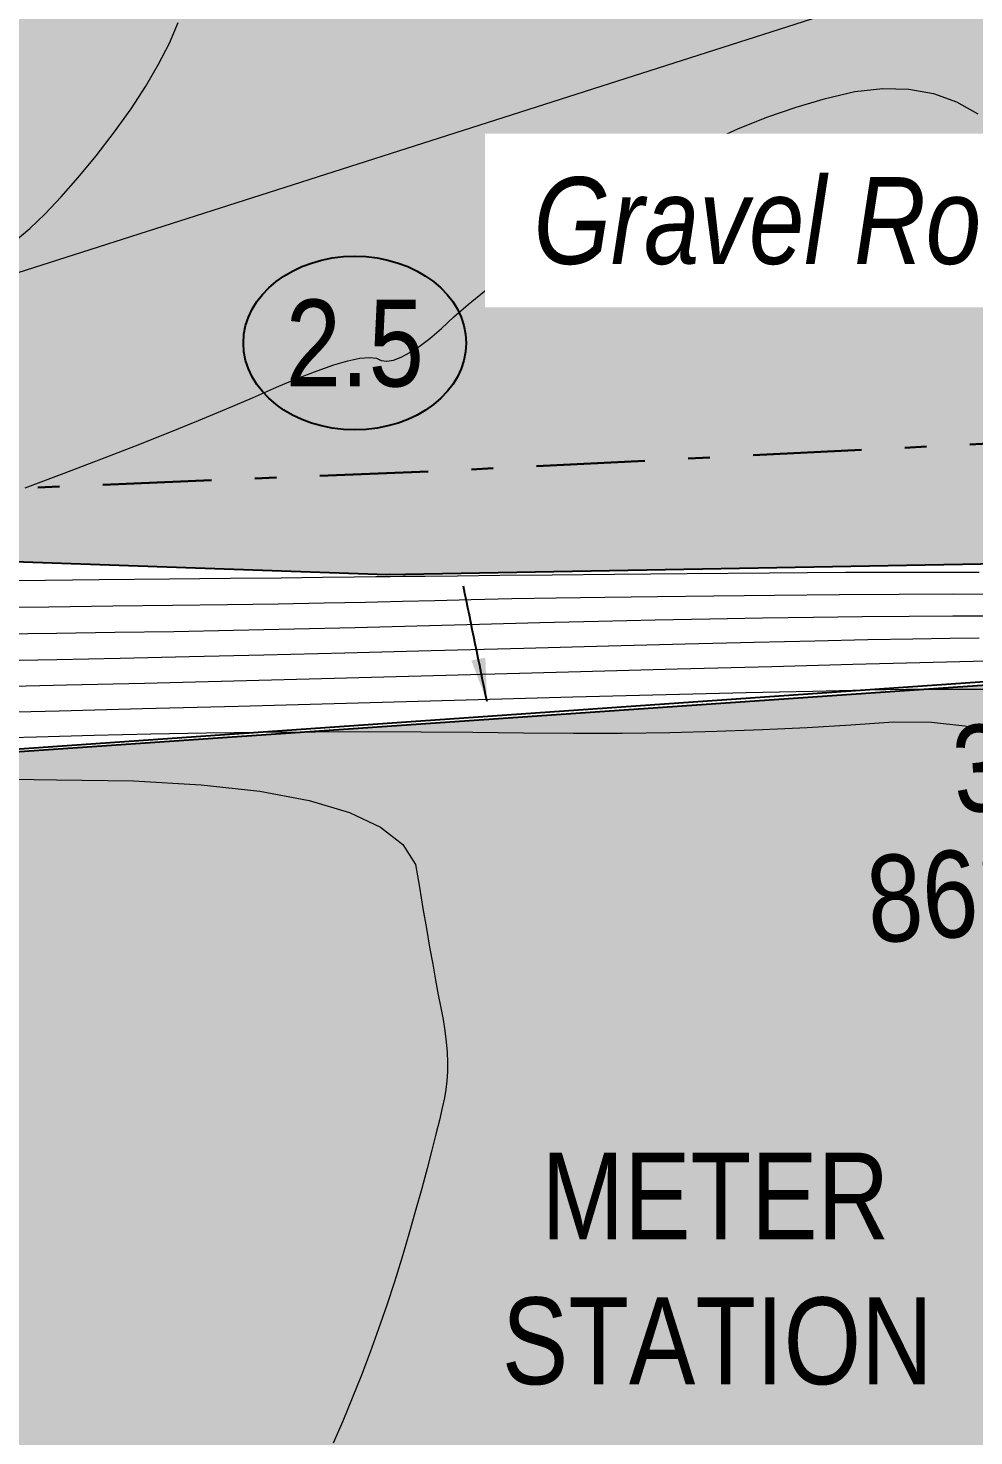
# Model space of a CAD drawing. Extents: x -19176 to -17597, y 5652440 to 5654285.
# Drawn here: x -17825.31 to -17814.41, y 5653140.48 to 5653156.69 of the extents above; entities that cross this region are included whole.
import ezdxf
from ezdxf.enums import TextEntityAlignment as Align

# ---------------------------------------------------------------- set-up
doc = ezdxf.new("R2010")
doc.units = 0
doc.header["$LTSCALE"] = 5
doc.linetypes.add('CENTERLINEX3', pattern=[5, 2.5, -1, 0.5, -1])
for name, color, linetype in [('AS-FENCE-DASH', 48, 'foc-FENCE-DASH'), ('AS-ROADS', 254, 'Continuous'), ('L-BD1', 253, 'Continuous'), ('L-TITLEDB-T', 4, 'Continuous'), ('P-ELEVATION', 7, 'Continuous'), ('P-PROPOSED', 10, 'Continuous'), ('P-PROPOSED-H', 21, 'Continuous')]:
    doc.layers.add(name, color=color, linetype=linetype)
for name, color, linetype, lineweight, true_color in [('AS-STORM', 7, 'foc-STORM', 9, 0x29a300), ('C-TOPO-MAJR', 7, 'Continuous', 15, 0xd3aa5f), ('C-TOPO-MINR', 7, 'Continuous', 13, 0xe9d5af), ('EXISTING PIPE IP', 7, 'CENTERLINEX3', 30, 0x3800e0)]:
    doc.layers.add(name, color=color, linetype=linetype, lineweight=lineweight, true_color=true_color)
doc.layers.add('T-ELEVATION', color=48, linetype='Continuous', lineweight=18)
doc.layers.add('T-TEXT', color=48, linetype='Continuous', lineweight=18)
doc.styles.add('0.50', font='ARIALN.TTF', dxfattribs={"height": 0.5})
doc.styles.add('80', font='ARIALN.TTF', dxfattribs={"height": 10})
doc.styles.add('80L', font='ARIALN.TTF', dxfattribs={"height": 10})
doc.styles.add('foc-LtypeFont', font='ARIALN.TTF', dxfattribs={"height": 7.35})
doc.linetypes.add('foc-FENCE-DASH', pattern='A,0.5,-0.5,1,-0.5,1,-0.5,1,-0.5,1,-0.5,["X",foc-LtypeFont,S=0.2,R=0,X=-0.625,Y=-0.75],-0.5', length=7.5)
doc.linetypes.add('foc-STORM', pattern='A,10,-1,["ST",foc-LtypeFont,S=0.2,R=0,X=-0.5,Y=-0.75],-2.75', length=13.75)
doc.linetypes.add('foc-TOPO-flowdirection-NOLINE', pattern='A,0,[">",foc-LtypeFont,S=0.3,R=0,X=0,Y=-0.945],-20,[">",foc-LtypeFont,S=0.3,R=0,X=0,Y=-0.945],0', length=20)
doc.dimstyles.new('Compass 250', dxfattribs={"dimscale": 0.25, "dimtxt": 0.45, "dimasz": 2, "dimexe": 0.2, "dimexo": 0.0625, "dimgap": 0.5, "dimtad": 0, "dimtih": 1, "dimtoh": 1, "dimzin": 0, "dimdsep": 46, "dimtxsty": '0.50', "dimcen": 0.1, "dimse1": 1, "dimse2": 1, "dimclrd": 256, "dimclrt": 256, "dimaunit": 1, "dimadec": 4, "dimazin": 0, "dimtfac": 0.06, "dimtofl": 0, "dimtmove": 0, "dimatfit": 0, "dimfxl": 0.2, "dimtolj": 1, "dimtzin": 0, "dimlwd": -1, "dimarcsym": 0})

# ---------------------------------------------------------------- blocks, each defined once
blk = doc.blocks.new('*U57')
at = {"layer": 'P-ELEVATION'}
h = blk.add_hatch(color=111, dxfattribs=at)
h.dxf.hatch_style = 1
edge = h.paths.add_edge_path()
edge.add_ellipse((0, 0), major_axis=(-12.83, 0), ratio=0.779302, start_angle=0, end_angle=360)
at = {"layer": 'P-ELEVATION', "color": 7, "flags": 128}
blk.add_lwpolyline([(0, 0, 12.5, 0, 0), (9.48, -14.75, 0, 0, 0)], format="xyseb", dxfattribs=at)
at = {"layer": 'P-ELEVATION', "color": 7}
blk.add_ellipse((0, 0), major_axis=(-12.83, 0), ratio=0.779302, dxfattribs=at)
at = {"layer": 'P-ELEVATION', "style": '80'}
blk.add_attdef('ELEVATION', text='', height=10, dxfattribs=at).set_placement((0, 0), align=Align.MIDDLE_CENTER)

msp = doc.modelspace()

# ---------------------------------------------------------------- hatches: boundary and pattern name
at = {"layer": 'AS-ROADS'}
h = msp.add_hatch(color=256, dxfattribs=at)
h.dxf.hatch_style = 1
h.paths.add_polyline_path([(-17840.001, 5653181.093), (-17842.223, 5653186.461), (-17843.867, 5653190.672), (-17846.072, 5653188.743), (-17848.06, 5653187.446), (-17846.232, 5653182.05), (-17844.662, 5653175.77), (-17842.4, 5653169.028), (-17840.078, 5653161.789), (-17839.028, 5653157.772), (-17837.646, 5653155.027), (-17834.845, 5653152.543), (-17831.983, 5653151.268), (-17828.673, 5653150.66), (-17821.175, 5653150.398), (-17813.473, 5653150.538), (-17810.145, 5653150.42), (-17811.091, 5653159.359), (-17821.638, 5653158.939), (-17829.943, 5653158.678), (-17830.923, 5653158.858), (-17831.391, 5653159.511), (-17833.314, 5653164.083), (-17834.986, 5653168.263), (-17836.41, 5653171.965)])
at = {"layer": 'P-PROPOSED-H'}
h = msp.add_hatch(color=256, dxfattribs=at)
h.dxf.hatch_style = 1
h.paths.add_polyline_path([(-17826.194, 5653118.235), (-17828.254, 5653148.165), (-17798.325, 5653150.225), (-17796.265, 5653120.296)])

# ---------------------------------------------------------------- linework, layer by layer
at = {"layer": 'AS-FENCE-DASH', "ltscale": 0.1, "flags": 128}
msp.add_lwpolyline([(-17827.12, 5653130.024), (-17827.331, 5653132.746), (-17828.493, 5653148.176), (-17813.022, 5653149.257), (-17798.608, 5653150.231), (-17797.454, 5653134.793), (-17796.392, 5653120.419), (-17811.233, 5653119.234), (-17826.186, 5653118.067)], dxfattribs=at)
at = {"layer": 'AS-ROADS', "flags": 128}
msp.add_lwpolyline([(-17848.06, 5653187.446), (-17846.232, 5653182.05), (-17844.662, 5653175.77), (-17842.4, 5653169.028), (-17840.078, 5653161.789), (-17839.028, 5653157.772), (-17837.646, 5653155.027), (-17834.845, 5653152.543), (-17831.983, 5653151.268), (-17828.673, 5653150.66), (-17821.175, 5653150.398), (-17813.473, 5653150.538), (-17810.145, 5653150.42), (-17811.091, 5653159.359), (-17821.638, 5653158.939), (-17829.943, 5653158.678), (-17830.923, 5653158.858), (-17831.391, 5653159.511), (-17833.314, 5653164.083), (-17834.986, 5653168.263), (-17836.41, 5653171.965), (-17840.001, 5653181.093), (-17842.223, 5653186.461), (-17843.867, 5653190.672)], dxfattribs=at)
at = {"layer": 'AS-STORM', "ltscale": 0.1, "flags": 128}
msp.add_lwpolyline([(-17847.039, 5653190.174), (-17842.334, 5653148.478), (-17801.054, 5653161.664), (-17801.618, 5653168.568)], dxfattribs=at)
at = {"layer": 'AS-STORM', "linetype": 'foc-TOPO-flowdirection-NOLINE', "ltscale": 0.1, "flags": 128}
msp.add_lwpolyline([(-17847.039, 5653190.174), (-17842.334, 5653148.478), (-17801.054, 5653161.664), (-17801.618, 5653168.568)], dxfattribs=at)
at = {"layer": 'C-TOPO-MAJR', "flags": 128}
for points in [[(-17825.413, 5653150.332), (-17824.489, 5653150.341), (-17823.678, 5653150.35), (-17822.978, 5653150.357), (-17822.39, 5653150.363), (-17821.915, 5653150.368), (-17821.552, 5653150.372), (-17821.3, 5653150.375), (-17821.161, 5653150.376), (-17821.134, 5653150.377), (-17820.992, 5653150.379), (-17820.734, 5653150.382), (-17820.361, 5653150.386), (-17819.873, 5653150.39), (-17819.269, 5653150.396), (-17818.55, 5653150.403), (-17817.716, 5653150.411), (-17816.766, 5653150.42), (-17815.889, 5653150.425), (-17815.084, 5653150.427), (-17814.351, 5653150.425)], [(-17825.768, 5653148.811), (-17824.948, 5653148.831), (-17823.988, 5653148.856), (-17822.886, 5653148.885), (-17821.644, 5653148.919), (-17820.261, 5653148.957), (-17819.032, 5653148.989), (-17817.957, 5653149.017), (-17817.035, 5653149.04), (-17816.267, 5653149.058), (-17815.654, 5653149.071), (-17815.194, 5653149.079), (-17814.887, 5653149.081), (-17814.735, 5653149.079), (-17814.586, 5653149.078), (-17814.439, 5653149.079), (-17814.296, 5653149.081)]]:
    msp.add_lwpolyline(points, dxfattribs=at)
at = {"layer": 'C-TOPO-MINR', "flags": 128}
for points in [[(-17825.457, 5653154.24), (-17825.289, 5653154.383), (-17825.111, 5653154.552), (-17824.925, 5653154.748), (-17824.73, 5653154.97), (-17824.525, 5653155.219), (-17824.312, 5653155.495), (-17824.12, 5653155.763), (-17823.951, 5653156.023), (-17823.804, 5653156.275), (-17823.68, 5653156.519), (-17823.578, 5653156.756)], [(-17825.343, 5653151.399), (-17824.893, 5653151.567), (-17824.469, 5653151.727), (-17824.069, 5653151.882), (-17823.695, 5653152.03), (-17823.345, 5653152.171), (-17823.02, 5653152.306), (-17822.721, 5653152.435), (-17822.446, 5653152.558), (-17822.199, 5653152.661), (-17821.979, 5653152.746), (-17821.787, 5653152.813), (-17821.623, 5653152.86), (-17821.486, 5653152.889), (-17821.376, 5653152.899), (-17821.294, 5653152.89), (-17821.24, 5653152.863), (-17821.174, 5653152.856), (-17821.097, 5653152.868), (-17821.01, 5653152.901), (-17820.91, 5653152.954), (-17820.8, 5653153.026), (-17820.679, 5653153.119), (-17820.546, 5653153.232), (-17820.403, 5653153.365), (-17820.236, 5653153.509), (-17820.048, 5653153.663), (-17819.837, 5653153.829), (-17819.603, 5653154.006), (-17819.347, 5653154.194), (-17819.069, 5653154.394), (-17818.768, 5653154.604), (-17818.444, 5653154.825), (-17818.119, 5653155.028), (-17817.791, 5653155.214), (-17817.461, 5653155.383), (-17817.13, 5653155.533), (-17816.796, 5653155.666), (-17816.46, 5653155.782), (-17816.122, 5653155.88), (-17815.782, 5653155.96), (-17815.461, 5653155.996), (-17815.159, 5653155.989), (-17814.875, 5653155.937), (-17814.61, 5653155.842), (-17814.364, 5653155.703)], [(-17825.858, 5653150.021), (-17825.068, 5653150.028), (-17824.33, 5653150.037), (-17823.643, 5653150.045), (-17823.009, 5653150.054), (-17822.428, 5653150.063), (-17821.898, 5653150.072), (-17821.42, 5653150.082), (-17820.995, 5653150.092), (-17820.621, 5653150.102), (-17820.201, 5653150.112), (-17819.735, 5653150.122), (-17819.222, 5653150.131), (-17818.663, 5653150.139), (-17818.057, 5653150.148), (-17817.405, 5653150.155), (-17816.706, 5653150.163), (-17815.96, 5653150.17), (-17815.272, 5653150.174), (-17814.64, 5653150.175), (-17814.065, 5653150.174)], [(-17825.646, 5653149.716), (-17824.982, 5653149.724), (-17824.309, 5653149.734), (-17823.629, 5653149.745), (-17822.94, 5653149.758), (-17822.244, 5653149.773), (-17821.54, 5653149.79), (-17820.828, 5653149.808), (-17820.108, 5653149.827), (-17819.411, 5653149.845), (-17818.736, 5653149.861), (-17818.083, 5653149.876), (-17817.453, 5653149.888), (-17816.845, 5653149.899), (-17816.259, 5653149.908), (-17815.696, 5653149.914), (-17815.155, 5653149.92), (-17814.655, 5653149.923), (-17814.196, 5653149.924)], [(-17825.634, 5653149.411), (-17824.975, 5653149.422), (-17824.248, 5653149.436), (-17823.453, 5653149.454), (-17822.59, 5653149.474), (-17821.66, 5653149.497), (-17820.662, 5653149.523), (-17819.595, 5653149.553), (-17818.62, 5653149.579), (-17817.737, 5653149.601), (-17816.944, 5653149.621), (-17816.243, 5653149.637), (-17815.632, 5653149.65), (-17815.113, 5653149.66), (-17814.686, 5653149.666), (-17814.349, 5653149.669)], [(-17825.64, 5653149.111), (-17824.867, 5653149.128), (-17823.966, 5653149.149), (-17822.937, 5653149.175), (-17821.78, 5653149.205), (-17820.495, 5653149.239), (-17819.082, 5653149.278), (-17817.83, 5653149.312), (-17816.737, 5653149.341), (-17815.805, 5653149.366), (-17815.033, 5653149.386), (-17814.42, 5653149.401), (-17813.968, 5653149.412)], [(-17825.806, 5653148.516), (-17825.211, 5653148.532), (-17824.548, 5653148.55), (-17823.895, 5653148.565), (-17823.252, 5653148.576), (-17822.619, 5653148.584), (-17821.995, 5653148.589), (-17821.381, 5653148.591), (-17820.777, 5653148.589), (-17820.182, 5653148.583), (-17819.598, 5653148.575), (-17819.025, 5653148.571), (-17818.463, 5653148.574), (-17817.913, 5653148.581), (-17817.374, 5653148.594), (-17816.848, 5653148.613), (-17816.332, 5653148.637), (-17815.829, 5653148.667), (-17815.336, 5653148.702), (-17814.898, 5653148.698), (-17814.513, 5653148.655), (-17814.182, 5653148.572)], [(-17825.76, 5653148.048), (-17824.98, 5653148.036), (-17824.094, 5653148.023), (-17823.314, 5653147.978), (-17822.639, 5653147.903), (-17822.069, 5653147.797), (-17821.605, 5653147.66), (-17821.246, 5653147.491), (-17820.992, 5653147.292), (-17820.843, 5653147.061), (-17820.799, 5653146.8), (-17820.758, 5653146.554), (-17820.718, 5653146.324), (-17820.681, 5653146.109), (-17820.646, 5653145.911), (-17820.613, 5653145.728), (-17820.582, 5653145.561), (-17820.554, 5653145.41), (-17820.527, 5653145.275), (-17820.506, 5653145.145), (-17820.49, 5653145.02), (-17820.48, 5653144.899), (-17820.475, 5653144.784), (-17820.476, 5653144.674), (-17820.482, 5653144.569), (-17820.494, 5653144.469), (-17820.511, 5653144.374), (-17820.536, 5653144.257), (-17820.568, 5653144.117), (-17820.608, 5653143.954), (-17820.655, 5653143.769), (-17820.71, 5653143.561), (-17820.773, 5653143.33), (-17820.843, 5653143.077), (-17820.92, 5653142.802), (-17821.002, 5653142.528), (-17821.087, 5653142.255), (-17821.176, 5653141.984), (-17821.27, 5653141.714), (-17821.366, 5653141.446), (-17821.467, 5653141.179), (-17821.572, 5653140.914), (-17821.68, 5653140.651), (-17821.791, 5653140.396)]]:
    msp.add_lwpolyline(points, dxfattribs=at)
at = {"layer": 'EXISTING PIPE IP', "ltscale": 0.1, "flags": 128}
msp.add_lwpolyline([(-17829.512, 5653114.847), (-17829.379, 5653116.949), (-17829.83, 5653123.901), (-17830.335, 5653132.921), (-17830.949, 5653141.199), (-17831.523, 5653146.755), (-17831.373, 5653149.865), (-17830.633, 5653150.535), (-17829.555, 5653151.226), (-17820.597, 5653151.59), (-17812.15, 5653152.012), (-17804.789, 5653152.494), (-17789.185, 5653153.655)], dxfattribs=at)
at = {"layer": 'P-PROPOSED'}
msp.add_lwpolyline([(-17826.194, 5653118.235), (-17828.254, 5653148.165), (-17798.325, 5653150.225), (-17796.265, 5653120.296)], close=True, dxfattribs=at)

# ---------------------------------------------------------------- texts
at = {"layer": 'L-BD1', "style": '80L'}
for s, p in [('30.00', (-17813.225, 5653148.247)), ("86°03'40''", (-17813.127, 5653146.826))]:
    msp.add_text(s, height=1, rotation=3.9389, dxfattribs=at).set_placement(p, align=Align.MIDDLE)
at = {"layer": 'L-TITLEDB-T', "insert": (-17819.879, 5653143.742), "char_height": 1, "attachment_point": 1, "style": '80L'}
msp.add_mtext_dynamic_manual_height_columns('\\pi0.48556;METER\\P\\pi0.030921;STATION', width=4.87903, gutter_width=50, heights=[0], dxfattribs=at)

# ---------------------------------------------------------------- leaders
at = {"layer": 'T-ELEVATION', "path_type": 1}
msp.add_leader([(-17820.02, 5653148.936), (-17820.291, 5653150.264)], dimstyle='Compass 250', override={"dimgap": 0.5, "dimtad": 0, "dimclrd": 256}, dxfattribs=at)

# ---------------------------------------------------------------- next in the draw order: texts
at = {"layer": 'T-TEXT', "insert": (-17819.545, 5653154.975), "char_height": 1, "attachment_point": 1, "style": '80L', "bg_fill": 2}
msp.add_mtext_dynamic_manual_height_columns('\\pi0.060593;{\\fArial Narrow|b0|i1|c0|p34;Gravel Road}', width=6.49704, gutter_width=50, heights=[0], dxfattribs=at)

# ---------------------------------------------------------------- next in the draw order: block references
at = {"xscale": 0.1000155304115623, "yscale": 0.1000155304115623, "zscale": 0.1000155304115623}
msp.add_blockref('*U57', (-17821.544, 5653153.065), dxfattribs=at).add_auto_attribs({'ELEVATION': '2.5'})

doc.saveas('drawing.dxf')
